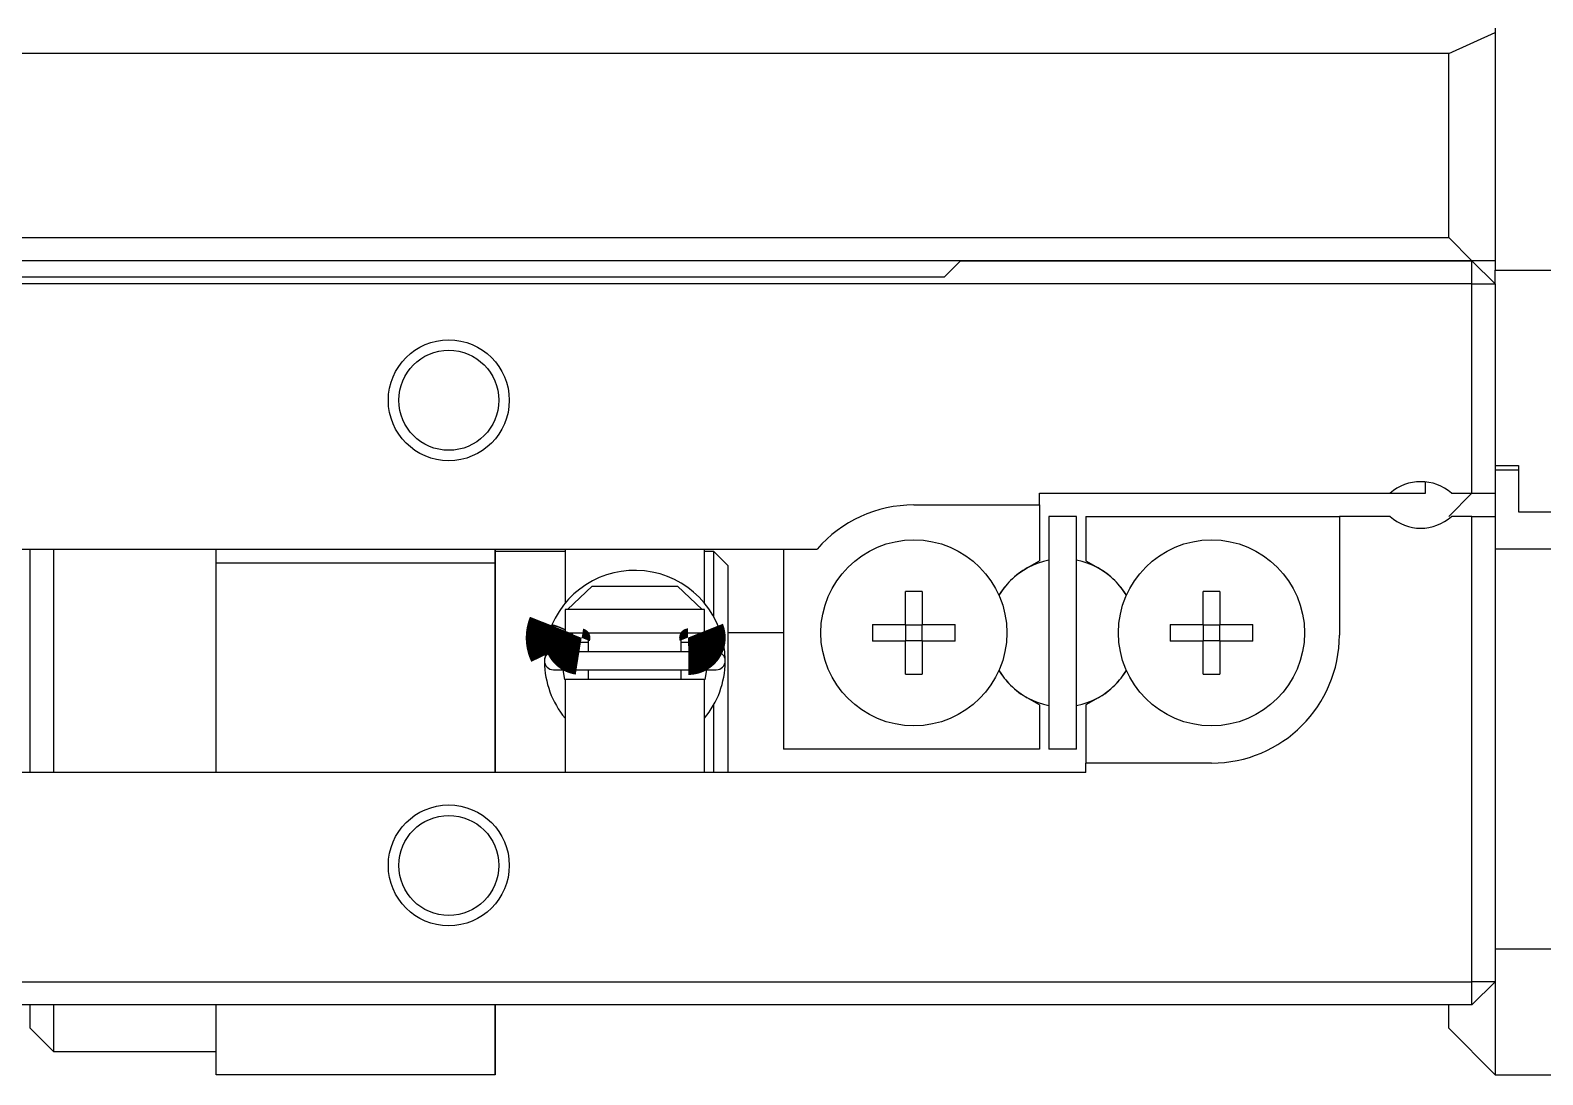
# Model space of a CAD drawing. Extents: x 90 to 322, y 48 to 325.
# Drawn here: x 134.12 to 166.64, y 222.5 to 244.95 of the extents above; entities that cross this region are included whole.
import ezdxf

# ---------------------------------------------------------------- set-up
doc = ezdxf.new("R2010")
doc.units = 0
doc.layers.get('0').update_dxf_attribs({"linetype": 'CONTINUOUS'})

msp = doc.modelspace()

# ---------------------------------------------------------------- linework, layer by layer
at = {"color": 7, "linetype": 'CONTINUOUS'}
for p, q in [((164.6167325486438, 244.4488457074291), (165.6167325486438, 244.904571707429)), ((165.6167325486438, 244.9954937074291), (165.6167325486438, 244.904571707429)), ((165.6167325486438, 244.904571707429), (165.6167325486438, 239.9954937074291)), ((164.6167325486438, 244.4488457074291), (106.6167325486438, 244.4488457074291)), ((164.6167325486438, 240.4954937074291), (164.6167325486438, 244.4488457074291)), ((106.6167325486438, 240.4954937074291), (164.6167325486438, 240.4954937074291)), ((164.6167325486438, 240.4954937074291), (165.1167325486438, 239.9954937074291)), ((154.1167325486438, 239.9954937074291), (117.1167325486438, 239.9954937074291)), ((154.1167325486438, 239.9954937074291), (153.7667325486438, 239.6454937074291)), ((165.1167325486438, 239.9954937074291), (154.1167325486438, 239.9954937074291)), ((154.1167325486438, 239.9954937074291), (165.1167325486438, 239.9954937074291)), ((165.6167325486438, 239.9954937074291), (165.1167325486438, 239.9954937074291)), ((165.6167325486438, 239.4954937074291), (165.1167325486438, 239.9954937074291)), ((165.1167325486438, 239.4954937074291), (165.1167325486438, 239.9954937074291)), ((165.6167325486438, 239.9954937074291), (165.6167325486438, 239.7954937074291)), ((165.6167325486438, 239.7954937074291), (168.1167325486438, 239.7954937074291)), ((165.6167325486438, 239.4954937074291), (165.6167325486438, 239.7954937074291)), ((165.1167325486438, 239.4954937074291), (106.1167325486438, 239.4954937074291)), ((153.7667325486438, 239.6454937074291), (117.4667325486438, 239.6454937074291)), ((165.1167325486438, 234.9954937074291), (165.1167325486438, 239.4954937074291)), ((165.1167325486438, 239.4954937074291), (165.6167325486438, 239.4954937074291)), ((165.6167325486438, 239.4954937074291), (165.6167325486438, 234.9954937074291)), ((165.6167325486438, 235.5954937074291), (166.1167325486438, 235.5954937074291)), ((166.1167325486438, 235.4954937074291), (165.6167325486438, 235.4954937074291)), ((166.1167325486438, 235.5954937074291), (166.1167325486438, 234.5954937074291)), ((164.1167325486438, 234.9954937074291), (164.1167325486438, 235.2404807074291)), ((155.8167325486438, 234.9954937074291), (163.3552945486438, 234.9954937074291)), ((155.8167325486438, 234.7454937074291), (155.8167325486438, 234.9954937074291)), ((163.3367435486438, 234.9954937074291), (164.1167325486438, 234.9954937074291)), ((163.3552945486438, 234.9954937074291), (164.1167325486438, 234.9954937074291)), ((165.1167325486438, 234.9954937074291), (164.6167325486438, 234.4954937074291)), ((164.6781705486438, 234.9954937074291), (165.1167325486438, 234.9954937074291)), ((165.1167325486438, 234.9954937074291), (165.6167325486438, 234.9954937074291)), ((165.6167325486438, 234.9954937074291), (165.6167325486438, 234.4954937074291)), ((153.1167325486438, 234.7454937074291), (155.8167325486438, 234.7454937074291)), ((155.8167325486438, 234.7454937074291), (155.8167325486438, 233.5462997074291)), ((156.0167325486438, 234.4954937074291), (156.0167325486438, 229.4954937074291)), ((156.6167325486438, 234.4954937074291), (156.0167325486438, 234.4954937074291)), ((156.6167325486438, 229.4954937074291), (156.6167325486438, 234.4954937074291)), ((156.8167325486438, 234.4954937074291), (162.2667325486438, 234.4954937074291)), ((156.8167325486438, 234.4954937074291), (156.8167325486438, 233.5462997074291)), ((162.2667325486438, 234.4954937074291), (162.2667325486438, 231.945493707429)), ((163.3552945486438, 234.4954937074291), (162.2667325486438, 234.4954937074291)), ((165.1167325486438, 234.4954937074291), (164.6781705486438, 234.4954937074291)), ((165.1167325486438, 224.4954937074291), (165.1167325486438, 234.4954937074291)), ((165.1167325486438, 234.4954937074291), (165.6167325486438, 234.4954937074291)), ((165.6167325486438, 234.4954937074291), (165.6167325486438, 224.4954937074291)), ((166.1167325486438, 234.5954937074291), (168.1167325486438, 234.5954937074291)), ((125.1917325486438, 233.7954937074291), (146.0417325486438, 233.7954937074291)), ((134.1167325486438, 228.9954937074291), (134.1167325486438, 233.7954937074291)), ((134.6167325486438, 233.7954937074291), (134.6167325486438, 228.9954937074291)), ((138.1167325486438, 233.4954937074291), (138.1167325486438, 233.7954937074291)), ((144.1167325486438, 233.7954937074291), (144.1167325486438, 233.4954937074291)), ((144.1167325486438, 233.7454937074291), (144.1167325486438, 233.7954937074291)), ((145.6167325486438, 233.7454937074291), (144.1167325486438, 233.7454937074291)), ((144.1167385486438, 228.9954937074291), (144.1167385486438, 233.7454937074291)), ((145.6167325486438, 233.7954937074291), (145.6167325486438, 232.6320607074291)), ((146.0417325486438, 233.7954937074291), (148.1917325486438, 233.7954937074291)), ((148.1917325486438, 233.7954937074291), (151.0376705486438, 233.7954937074291)), ((148.6167325486438, 232.6318807074291), (148.6167325486438, 233.7954937074291)), ((148.8167325486438, 233.7454937074291), (148.6167325486438, 233.7454937074291)), ((149.1167325486438, 233.4454937074291), (148.8167325486438, 233.7454937074291)), ((148.8167325486438, 232.3373357074291), (148.8167325486438, 233.7454937074291)), ((150.3167325486438, 233.7954937074291), (150.3167325486438, 229.4954937074291)), ((155.5566375486438, 233.3961337074291), (155.8167325486438, 233.5462997074291)), ((156.8167325486438, 233.5462997074291), (157.0768275486438, 233.3961337074291)), ((171.1167325486438, 233.7954937074291), (165.6167325486438, 233.7954937074291)), ((144.1167325486438, 233.4954937074291), (138.1167325486438, 233.4954937074291)), ((138.1167325486438, 228.9954937074291), (138.1167325486438, 233.4954937074291)), ((144.1167325486438, 233.4954937074291), (144.1167325486438, 228.9954937074291)), ((149.1167325486438, 233.4454937074291), (149.1167325486438, 231.9954937074291)), ((149.1167325486438, 233.4454937074291), (149.1167325486438, 228.9954937074291)), ((145.6710495486438, 232.4954937074291), (146.2002175486438, 232.9954937074291)), ((146.2002175486438, 232.9954937074291), (148.0332475486438, 232.9954937074291)), ((148.0332475486438, 232.9954937074291), (148.5624155486438, 232.4954937074291)), ((152.9367325486438, 232.1754937074291), (152.9367325486438, 232.8818547074291)), ((153.2967325486438, 232.8818547074291), (153.2967325486438, 232.1754937074291)), ((159.3367325486438, 232.1754937074291), (159.3367325486438, 232.8818547074291)), ((159.6967325486438, 232.8818547074291), (159.6967325486438, 232.1754937074291)), ((145.6167325486438, 232.4954937074291), (145.6167325486438, 231.9954937074291)), ((145.6710495486438, 232.4954937074291), (145.6167325486438, 232.4954937074291)), ((148.5624155486438, 232.4954937074291), (145.6710495486438, 232.4954937074291)), ((148.6167325486438, 232.4954937074291), (148.5624155486438, 232.4954937074291)), ((148.6167325486438, 231.9954937074291), (148.6167325486438, 232.4954937074291)), ((145.3075215486438, 232.1067287074291), (145.1730685486438, 231.4229007074291)), ((145.3403055486438, 232.1851807074291), (145.3312405486438, 232.1644477074291)), ((145.3314325486438, 232.1650297074291), (145.5548585486438, 232.0980577074291)), ((145.5548585486438, 232.0980577074291), (145.6167455486438, 232.0670867074291)), ((145.6167325486438, 231.9954937074291), (148.6167325486438, 231.9954937074291)), ((146.1167325486438, 231.9954937074291), (146.1167325486438, 231.5904937074291)), ((148.1167325486438, 231.5904937074291), (148.1167325486438, 231.9954937074291)), ((148.5519285486438, 231.9956527074291), (148.6604115486438, 231.5905397074291)), ((148.9042495486438, 232.1597587074291), (148.8964195486438, 232.1778127074291)), ((148.9008845486438, 232.1655687074291), (148.9003295486438, 232.1688607074291)), ((148.9264825486438, 232.1033237074291), (148.9050985486438, 232.1601977074291)), ((150.3167325486438, 231.9954937074291), (149.1167515486438, 231.9954937074291)), ((152.2303715486438, 232.1754937074291), (152.9367325486438, 232.1754937074291)), ((152.9471045486438, 232.1651217074291), (152.9367325486438, 232.1754937074291)), ((152.9471045486438, 231.8258657074291), (152.9471045486438, 232.1651217074291)), ((152.9471045486438, 232.1651217074291), (153.2863605486438, 232.1651217074291)), ((153.2863605486438, 232.1651217074291), (153.2967325486438, 232.1754937074291)), ((153.2863605486438, 232.1651217074291), (153.2863605486438, 231.8258657074291)), ((153.2967325486438, 232.1754937074291), (154.0030935486438, 232.1754937074291)), ((158.6303715486438, 232.1754937074291), (159.3367325486438, 232.1754937074291)), ((159.3471045486438, 232.1651217074291), (159.3367325486438, 232.1754937074291)), ((159.3471045486438, 231.8258657074291), (159.3471045486438, 232.1651217074291)), ((159.3471045486438, 232.1651217074291), (159.6863605486438, 232.1651217074291)), ((159.6863605486438, 232.1651217074291), (159.6967325486438, 232.1754937074291)), ((159.6863605486438, 232.1651217074291), (159.6863605486438, 231.8258657074291)), ((159.6967325486438, 232.1754937074291), (160.4030935486438, 232.1754937074291)), ((148.8667325486438, 231.5904937074291), (145.3667325486438, 231.5904937074291)), ((145.6766105486438, 231.7954937074291), (146.1167325486438, 231.7954937074291)), ((145.6767235486438, 231.7954937074291), (146.1167325486438, 231.7954937074291)), ((148.1167325486438, 231.7954937074291), (148.5548605486438, 231.7954937074291)), ((148.1167325486438, 231.7954937074291), (148.5548645486438, 231.7954937074291)), ((152.9367325486438, 231.8154937074291), (152.2303715486438, 231.8154937074291)), ((152.9471045486438, 231.8258657074291), (152.9367325486438, 231.8154937074291)), ((152.9367325486438, 231.1091327074291), (152.9367325486438, 231.8154937074291)), ((153.2863605486438, 231.8258657074291), (152.9471045486438, 231.8258657074291)), ((153.2863605486438, 231.8258657074291), (153.2967325486438, 231.8154937074291)), ((154.0030935486438, 231.8154937074291), (153.2967325486438, 231.8154937074291)), ((153.2967325486438, 231.8154937074291), (153.2967325486438, 231.1091327074291)), ((159.3367325486438, 231.8154937074291), (158.6303715486438, 231.8154937074291)), ((159.3471045486438, 231.8258657074291), (159.3367325486438, 231.8154937074291)), ((159.3367325486438, 231.1091327074291), (159.3367325486438, 231.8154937074291)), ((159.6863605486438, 231.8258657074291), (159.3471045486438, 231.8258657074291)), ((159.6863605486438, 231.8258657074291), (159.6967325486438, 231.8154937074291)), ((160.4030935486438, 231.8154937074291), (159.6967325486438, 231.8154937074291)), ((159.6967325486438, 231.8154937074291), (159.6967325486438, 231.1091327074291)), ((145.3667325486438, 231.2004937074291), (148.8667325486438, 231.2004937074291)), ((145.6133675486438, 230.9953067074291), (145.5730605486438, 231.2004637074291)), ((145.6163595486438, 230.9842787074291), (145.6133675486438, 230.9953067074291)), ((148.6167325486438, 230.9954937074291), (145.6167325486438, 230.9954937074291)), ((145.6167325486438, 230.9954937074291), (145.6167325486438, 228.9954937074291)), ((146.1167325486438, 231.2004937074291), (146.1167325486438, 230.9954937074291)), ((148.1167325486438, 230.9954937074291), (148.1167325486438, 231.2004937074291)), ((148.6167325486438, 228.9954937074291), (148.6167325486438, 230.9954937074291)), ((148.6200915486438, 230.9952397074291), (148.6167345486438, 230.9827817074291)), ((148.6600855486438, 231.2004337074291), (148.6200915486438, 230.9952397074291)), ((155.8167325486438, 230.4446877074291), (155.5566375486438, 230.5948537074291)), ((157.0768275486438, 230.5948537074291), (156.8167325486438, 230.4446877074291)), ((148.8167325486438, 228.9954937074291), (148.8167325486438, 230.4540307074291)), ((155.8167325486438, 230.4446877074291), (155.8167325486438, 229.4954937074291)), ((156.8167325486438, 230.4446877074291), (156.8167325486438, 229.1954937074291)), ((155.8167325486438, 229.4954937074291), (150.3167325486438, 229.4954937074291)), ((156.6167325486438, 229.4954937074291), (156.0167325486438, 229.4954937074291)), ((156.8167325486438, 228.9954937074291), (114.4167325486438, 228.9954937074291)), ((159.5167325486438, 229.1954937074291), (156.8167325486438, 229.1954937074291)), ((156.8167325486438, 228.9954937074291), (156.8167325486438, 229.1954937074291)), ((176.0167325486438, 225.1954937074291), (165.6167325486438, 225.1954937074291)), ((106.1167325486438, 224.4954937074291), (165.1167325486438, 224.4954937074291)), ((165.1167325486438, 223.9954937074291), (165.6167325486438, 224.4954937074291)), ((165.6167325486438, 224.4954937074291), (165.1167325486438, 224.4954937074291)), ((165.1167325486438, 223.9954937074291), (165.1167325486438, 224.4954937074291)), ((165.6167325486438, 224.4954937074291), (165.6167325486438, 222.4954937074291)), ((165.1167325486438, 223.9954937074291), (106.1167325486438, 223.9954937074291)), ((134.1167325486438, 223.4954937074291), (134.1167325486438, 223.9954937074291)), ((134.6167325486438, 223.9954937074291), (134.6167325486438, 222.9954937074291)), ((138.1167325486438, 222.4954937074291), (138.1167325486438, 223.9954937074291)), ((144.1167325486438, 223.9954937074291), (144.1167325486438, 222.4954937074291)), ((144.1167325486438, 222.4954937074291), (144.1167325486438, 223.9954937074291)), ((164.6167325486438, 223.4954937074291), (164.6167325486438, 223.9954937074291)), ((134.1167325486438, 223.4954937074291), (134.6167325486438, 222.9954937074291)), ((164.6167325486438, 223.4954937074291), (165.6167325486438, 222.4954937074291)), ((134.6167325486438, 222.9954937074291), (138.1167325486438, 222.9954937074291)), ((144.1167325486438, 222.4954937074291), (138.1167325486438, 222.4954937074291)), ((165.6167325486438, 222.4954937074291), (177.6167325486438, 222.4954937074291))]:
    msp.add_line(p, q, dxfattribs=at)
at = {"color": 7, "linetype": 'CONTINUOUS', "const_width": 1}
for points in [[(145.3266475486438, 232.1561657074291), (145.3146595486438, 232.1259857074291), (145.3035695486438, 232.0935557074291), (145.2941175486438, 232.0606217074291), (145.2863255486438, 232.0272647074291), (145.2802115486438, 231.9935677074291), (145.2757905486438, 231.959612707429), (145.2730715486438, 231.9254837074291), (145.2720635486438, 231.8912627074291), (145.2727665486438, 231.857033707429), (145.2751795486438, 231.822879707429), (145.2792965486438, 231.7888857074291), (145.2851085486438, 231.7551337074291), (145.2925995486438, 231.7217057074291), (145.3017535486438, 231.6886847074291), (145.3125475486438, 231.6561497074291), (145.3249565486438, 231.6241827074291), (145.3389495486438, 231.5928597074291), (145.3409595486438, 231.5886827074291)], [(145.9257125486438, 231.5906567074291), (145.9111575486438, 231.5929937074291), (145.8964675486438, 231.5960827074291), (145.8819475486438, 231.5998787074291), (145.8676285486438, 231.6043737074291), (145.8535475486438, 231.6095587074291), (145.8397355486438, 231.6154207074291), (145.8262255486438, 231.621947707429), (145.8130515486438, 231.629125707429), (145.8002435486438, 231.6369387074291), (145.7878335486438, 231.645369707429), (145.7758515486438, 231.654398707429), (145.7643275486438, 231.6640077074291), (145.7532905486439, 231.6741737074291), (145.7427675486438, 231.6848747074291), (145.7327865486438, 231.6960857074291), (145.7233745486438, 231.7077817074291), (145.7145545486438, 231.7199337074291), (145.7063505486438, 231.7325157074291), (145.6987855486438, 231.7454957074291), (145.6918805486438, 231.7588427074291), (145.6856545486438, 231.7725257074291), (145.6801255486438, 231.7865097074291), (145.6753095486438, 231.800760707429), (145.6712215486438, 231.8152417074291), (145.6678745486438, 231.8299177074291), (145.6652765486438, 231.8447487074291), (145.6634385486438, 231.8596977074291), (145.6623655486438, 231.874725707429), (145.6620605486438, 231.8897927074291), (145.6625275486438, 231.904858707429), (145.6637635486439, 231.9198837074291), (145.6657675486438, 231.9348287074291), (145.6685325486438, 231.9496537074291), (145.6720525486438, 231.9643187074291), (145.6763165486438, 231.9787857074291), (145.6813115486438, 231.9930167074291), (145.6855895486438, 232.0036497074291)], [(148.5464785486438, 232.0069267074291), (148.5522475486438, 231.9923787074291), (148.5570655486438, 231.9781167074291), (148.5611535486438, 231.9636227074291), (148.5644985486438, 231.9489357074291), (148.5670925486438, 231.9340927074291), (148.5689255486438, 231.9191337074291), (148.5699925486438, 231.9040967074291), (148.5702895486438, 231.8890217074291), (148.5698165486438, 231.8739477074291), (148.5685735486438, 231.8589167074291), (148.5665645486438, 231.8439667074291), (148.5637955486438, 231.8291387074291), (148.5602735486438, 231.8144707074291), (148.5560095486438, 231.800000707429), (148.5510165486438, 231.7857667074291), (148.5453075486438, 231.7718057074291), (148.5388985486438, 231.7581537074291), (148.5318095486438, 231.7448437074291), (148.5240595486438, 231.7319107074291), (148.5156705486438, 231.7193867074291), (148.5066645486438, 231.7073007074291), (148.4970675486438, 231.6956827074291), (148.4869045486438, 231.6845617074291), (148.4762025486438, 231.673960707429), (148.4649895486438, 231.6639077074291), (148.4532955486438, 231.654423707429), (148.4411495486438, 231.6455297074291), (148.4285825486438, 231.6372477074291), (148.4156255486438, 231.6295947074291), (148.4023125486438, 231.6225867074291), (148.3886745486438, 231.6162407074291), (148.3747445486438, 231.6105687074291), (148.3605585486438, 231.6055837074291), (148.3461485486438, 231.6012957074291), (148.3315495486438, 231.5977137074291), (148.3167965486438, 231.5948447074291), (148.3019235486438, 231.5926957074291), (148.2869665486438, 231.5912707074291), (148.2719605486438, 231.5905707074291), (148.2651965486438, 231.5904937074291)]]:
    msp.add_lwpolyline(points, dxfattribs=at)
at = {"color": 7, "linetype": 'CONTINUOUS'}
for points in [[(153.297, 232.882, 0), (153.294, 232.882, 0), (153.291, 232.882, 0), (153.288, 232.882, 0), (153.285, 232.882, 0), (153.283, 232.882, 0), (153.28, 232.882, 0), (153.277, 232.882, 0), (153.274, 232.882, 0), (153.271, 232.882, 0), (153.269, 232.883, 0), (153.266, 232.883, 0), (153.263, 232.883, 0), (153.26, 232.883, 0), (153.257, 232.883, 0), (153.255, 232.883, 0), (153.252, 232.883, 0), (153.249, 232.883, 0), (153.246, 232.883, 0), (153.243, 232.883, 0), (153.241, 232.883, 0), (153.238, 232.883, 0), (153.235, 232.883, 0), (153.232, 232.883, 0), (153.229, 232.883, 0), (153.226, 232.883, 0), (153.224, 232.883, 0), (153.221, 232.883, 0), (153.218, 232.883, 0), (153.215, 232.883, 0), (153.212, 232.883, 0), (153.21, 232.884, 0), (153.207, 232.884, 0), (153.204, 232.884, 0), (153.201, 232.884, 0), (153.198, 232.884, 0), (153.196, 232.884, 0), (153.193, 232.884, 0), (153.19, 232.884, 0), (153.187, 232.884, 0), (153.184, 232.884, 0), (153.181, 232.884, 0), (153.179, 232.884, 0), (153.176, 232.884, 0), (153.173, 232.884, 0), (153.17, 232.884, 0), (153.167, 232.884, 0), (153.165, 232.884, 0), (153.162, 232.884, 0), (153.159, 232.884, 0), (153.156, 232.884, 0), (153.153, 232.884, 0), (153.151, 232.884, 0), (153.148, 232.884, 0), (153.145, 232.884, 0), (153.142, 232.884, 0), (153.139, 232.884, 0), (153.136, 232.884, 0), (153.134, 232.884, 0), (153.131, 232.884, 0), (153.128, 232.884, 0), (153.125, 232.884, 0), (153.122, 232.884, 0), (153.12, 232.884, 0), (153.117, 232.884, 0), (153.114, 232.884, 0), (153.111, 232.884, 0), (153.108, 232.884, 0), (153.105, 232.884, 0), (153.103, 232.884, 0), (153.1, 232.884, 0), (153.097, 232.884, 0), (153.094, 232.884, 0), (153.091, 232.884, 0), (153.089, 232.884, 0), (153.086, 232.884, 0), (153.083, 232.884, 0), (153.08, 232.884, 0), (153.077, 232.884, 0), (153.075, 232.884, 0), (153.072, 232.884, 0), (153.069, 232.884, 0), (153.066, 232.884, 0), (153.063, 232.884, 0), (153.06, 232.884, 0), (153.058, 232.884, 0), (153.055, 232.884, 0), (153.052, 232.884, 0), (153.049, 232.884, 0), (153.046, 232.884, 0), (153.044, 232.884, 0), (153.041, 232.884, 0), (153.038, 232.884, 0), (153.035, 232.884, 0), (153.032, 232.884, 0), (153.03, 232.884, 0), (153.027, 232.884, 0), (153.024, 232.884, 0), (153.021, 232.883, 0), (153.018, 232.883, 0), (153.015, 232.883, 0), (153.013, 232.883, 0), (153.01, 232.883, 0), (153.007, 232.883, 0), (153.004, 232.883, 0), (153.001, 232.883, 0), (152.999, 232.883, 0), (152.996, 232.883, 0), (152.993, 232.883, 0), (152.99, 232.883, 0), (152.987, 232.883, 0), (152.985, 232.883, 0), (152.982, 232.883, 0), (152.979, 232.883, 0), (152.976, 232.883, 0), (152.973, 232.883, 0), (152.97, 232.883, 0), (152.968, 232.883, 0), (152.965, 232.883, 0), (152.962, 232.882, 0), (152.959, 232.882, 0), (152.956, 232.882, 0), (152.954, 232.882, 0), (152.951, 232.882, 0), (152.948, 232.882, 0), (152.945, 232.882, 0), (152.942, 232.882, 0), (152.94, 232.882, 0), (152.937, 232.882, 0)], [(159.697, 232.882, 0), (159.694, 232.882, 0), (159.691, 232.882, 0), (159.688, 232.882, 0), (159.685, 232.882, 0), (159.683, 232.882, 0), (159.68, 232.882, 0), (159.677, 232.882, 0), (159.674, 232.882, 0), (159.671, 232.882, 0), (159.669, 232.883, 0), (159.666, 232.883, 0), (159.663, 232.883, 0), (159.66, 232.883, 0), (159.657, 232.883, 0), (159.655, 232.883, 0), (159.652, 232.883, 0), (159.649, 232.883, 0), (159.646, 232.883, 0), (159.643, 232.883, 0), (159.641, 232.883, 0), (159.638, 232.883, 0), (159.635, 232.883, 0), (159.632, 232.883, 0), (159.629, 232.883, 0), (159.626, 232.883, 0), (159.624, 232.883, 0), (159.621, 232.883, 0), (159.618, 232.883, 0), (159.615, 232.883, 0), (159.612, 232.883, 0), (159.61, 232.884, 0), (159.607, 232.884, 0), (159.604, 232.884, 0), (159.601, 232.884, 0), (159.598, 232.884, 0), (159.596, 232.884, 0), (159.593, 232.884, 0), (159.59, 232.884, 0), (159.587, 232.884, 0), (159.584, 232.884, 0), (159.581, 232.884, 0), (159.579, 232.884, 0), (159.576, 232.884, 0), (159.573, 232.884, 0), (159.57, 232.884, 0), (159.567, 232.884, 0), (159.565, 232.884, 0), (159.562, 232.884, 0), (159.559, 232.884, 0), (159.556, 232.884, 0), (159.553, 232.884, 0), (159.551, 232.884, 0), (159.548, 232.884, 0), (159.545, 232.884, 0), (159.542, 232.884, 0), (159.539, 232.884, 0), (159.536, 232.884, 0), (159.534, 232.884, 0), (159.531, 232.884, 0), (159.528, 232.884, 0), (159.525, 232.884, 0), (159.522, 232.884, 0), (159.52, 232.884, 0), (159.517, 232.884, 0), (159.514, 232.884, 0), (159.511, 232.884, 0), (159.508, 232.884, 0), (159.505, 232.884, 0), (159.503, 232.884, 0), (159.5, 232.884, 0), (159.497, 232.884, 0), (159.494, 232.884, 0), (159.491, 232.884, 0), (159.489, 232.884, 0), (159.486, 232.884, 0), (159.483, 232.884, 0), (159.48, 232.884, 0), (159.477, 232.884, 0), (159.475, 232.884, 0), (159.472, 232.884, 0), (159.469, 232.884, 0), (159.466, 232.884, 0), (159.463, 232.884, 0), (159.46, 232.884, 0), (159.458, 232.884, 0), (159.455, 232.884, 0), (159.452, 232.884, 0), (159.449, 232.884, 0), (159.446, 232.884, 0), (159.444, 232.884, 0), (159.441, 232.884, 0), (159.438, 232.884, 0), (159.435, 232.884, 0), (159.432, 232.884, 0), (159.43, 232.884, 0), (159.427, 232.884, 0), (159.424, 232.884, 0), (159.421, 232.883, 0), (159.418, 232.883, 0), (159.415, 232.883, 0), (159.413, 232.883, 0), (159.41, 232.883, 0), (159.407, 232.883, 0), (159.404, 232.883, 0), (159.401, 232.883, 0), (159.399, 232.883, 0), (159.396, 232.883, 0), (159.393, 232.883, 0), (159.39, 232.883, 0), (159.387, 232.883, 0), (159.385, 232.883, 0), (159.382, 232.883, 0), (159.379, 232.883, 0), (159.376, 232.883, 0), (159.373, 232.883, 0), (159.37, 232.883, 0), (159.368, 232.883, 0), (159.365, 232.883, 0), (159.362, 232.882, 0), (159.359, 232.882, 0), (159.356, 232.882, 0), (159.354, 232.882, 0), (159.351, 232.882, 0), (159.348, 232.882, 0), (159.345, 232.882, 0), (159.342, 232.882, 0), (159.34, 232.882, 0), (159.337, 232.882, 0)], [(145.332, 232.159, 0), (145.332, 232.159, 0), (145.332, 232.159, 0), (145.332, 232.159, 0), (145.332, 232.159, 0), (145.332, 232.159, 0), (145.332, 232.159, 0), (145.332, 232.159, 0), (145.332, 232.159, 0), (145.332, 232.159, 0), (145.332, 232.159, 0), (145.332, 232.159, 0), (145.332, 232.159, 0), (145.331, 232.159, 0), (145.331, 232.159, 0), (145.331, 232.159, 0), (145.331, 232.159, 0), (145.331, 232.159, 0), (145.331, 232.159, 0), (145.331, 232.159, 0), (145.331, 232.159, 0), (145.331, 232.159, 0), (145.331, 232.159, 0), (145.331, 232.159, 0), (145.331, 232.159, 0), (145.331, 232.159, 0), (145.331, 232.159, 0), (145.331, 232.159, 0), (145.331, 232.159, 0), (145.331, 232.159, 0), (145.33, 232.159, 0), (145.33, 232.159, 0), (145.33, 232.159, 0), (145.33, 232.159, 0), (145.33, 232.159, 0), (145.33, 232.159, 0), (145.33, 232.159, 0), (145.33, 232.159, 0), (145.33, 232.159, 0), (145.33, 232.159, 0), (145.33, 232.159, 0), (145.33, 232.159, 0), (145.33, 232.159, 0), (145.33, 232.159, 0), (145.33, 232.159, 0), (145.33, 232.159, 0), (145.33, 232.159, 0), (145.33, 232.159, 0), (145.33, 232.159, 0), (145.33, 232.159, 0), (145.329, 232.159, 0), (145.329, 232.159, 0), (145.329, 232.159, 0), (145.329, 232.159, 0), (145.329, 232.159, 0), (145.329, 232.159, 0), (145.329, 232.159, 0), (145.329, 232.159, 0), (145.329, 232.159, 0), (145.329, 232.158, 0), (145.329, 232.158, 0), (145.329, 232.158, 0), (145.329, 232.158, 0), (145.329, 232.158, 0), (145.329, 232.158, 0), (145.329, 232.158, 0), (145.329, 232.158, 0), (145.329, 232.158, 0), (145.329, 232.158, 0), (145.329, 232.158, 0), (145.329, 232.158, 0), (145.329, 232.158, 0), (145.329, 232.158, 0), (145.329, 232.158, 0), (145.328, 232.158, 0), (145.328, 232.158, 0), (145.328, 232.158, 0), (145.328, 232.158, 0), (145.328, 232.158, 0), (145.328, 232.158, 0), (145.328, 232.158, 0), (145.328, 232.158, 0), (145.328, 232.158, 0), (145.328, 232.158, 0), (145.328, 232.158, 0), (145.328, 232.158, 0), (145.328, 232.158, 0), (145.328, 232.158, 0), (145.328, 232.158, 0), (145.328, 232.158, 0), (145.328, 232.158, 0), (145.328, 232.158, 0), (145.328, 232.158, 0), (145.328, 232.158, 0), (145.328, 232.158, 0), (145.328, 232.158, 0), (145.328, 232.158, 0), (145.328, 232.158, 0), (145.328, 232.158, 0), (145.328, 232.158, 0), (145.328, 232.157, 0), (145.328, 232.157, 0), (145.328, 232.157, 0), (145.328, 232.157, 0), (145.327, 232.157, 0), (145.327, 232.157, 0), (145.327, 232.157, 0), (145.327, 232.157, 0), (145.327, 232.157, 0), (145.327, 232.157, 0), (145.327, 232.157, 0), (145.327, 232.157, 0), (145.327, 232.157, 0), (145.327, 232.157, 0), (145.327, 232.157, 0), (145.327, 232.157, 0), (145.327, 232.157, 0), (145.327, 232.157, 0), (145.327, 232.157, 0), (145.327, 232.157, 0), (145.327, 232.157, 0), (145.327, 232.157, 0), (145.327, 232.157, 0), (145.327, 232.157, 0), (145.327, 232.157, 0), (145.327, 232.157, 0), (145.327, 232.157, 0), (145.327, 232.157, 0), (145.327, 232.157, 0)], [(145.327, 232.157, 0), (145.327, 232.157, 0), (145.327, 232.157, 0), (145.327, 232.157, 0), (145.327, 232.157, 0), (145.327, 232.157, 0), (145.327, 232.157, 0), (145.327, 232.157, 0), (145.327, 232.157, 0), (145.327, 232.157, 0), (145.327, 232.157, 0), (145.327, 232.157, 0), (145.327, 232.157, 0), (145.327, 232.157, 0), (145.327, 232.157, 0), (145.327, 232.157, 0), (145.327, 232.157, 0), (145.327, 232.157, 0), (145.327, 232.157, 0), (145.327, 232.157, 0), (145.327, 232.157, 0), (145.327, 232.157, 0), (145.327, 232.157, 0), (145.327, 232.157, 0), (145.327, 232.157, 0), (145.327, 232.157, 0), (145.327, 232.157, 0), (145.327, 232.157, 0), (145.327, 232.157, 0), (145.327, 232.157, 0), (145.327, 232.157, 0), (145.327, 232.157, 0), (145.327, 232.157, 0), (145.327, 232.157, 0), (145.327, 232.157, 0), (145.327, 232.157, 0), (145.327, 232.157, 0), (145.327, 232.157, 0), (145.327, 232.157, 0), (145.327, 232.157, 0), (145.327, 232.157, 0), (145.327, 232.157, 0), (145.327, 232.157, 0), (145.327, 232.157, 0), (145.327, 232.157, 0), (145.327, 232.157, 0), (145.327, 232.156, 0), (145.327, 232.156, 0), (145.327, 232.156, 0), (145.327, 232.156, 0), (145.327, 232.156, 0), (145.327, 232.156, 0), (145.327, 232.156, 0), (145.327, 232.156, 0), (145.327, 232.156, 0), (145.327, 232.156, 0), (145.327, 232.156, 0), (145.327, 232.156, 0), (145.327, 232.156, 0), (145.327, 232.156, 0), (145.327, 232.156, 0), (145.327, 232.156, 0), (145.327, 232.156, 0), (145.327, 232.156, 0), (145.327, 232.156, 0), (145.327, 232.156, 0), (145.327, 232.156, 0), (145.327, 232.156, 0), (145.327, 232.156, 0), (145.327, 232.156, 0), (145.327, 232.156, 0), (145.327, 232.156, 0), (145.327, 232.156, 0), (145.327, 232.156, 0), (145.327, 232.156, 0), (145.327, 232.156, 0), (145.327, 232.156, 0), (145.327, 232.156, 0), (145.327, 232.156, 0), (145.327, 232.156, 0), (145.327, 232.156, 0), (145.327, 232.156, 0), (145.327, 232.156, 0), (145.327, 232.156, 0), (145.327, 232.156, 0), (145.327, 232.156, 0), (145.327, 232.156, 0), (145.327, 232.156, 0), (145.327, 232.156, 0), (145.327, 232.156, 0), (145.327, 232.156, 0), (145.327, 232.156, 0), (145.327, 232.156, 0), (145.327, 232.156, 0), (145.327, 232.156, 0), (145.327, 232.156, 0), (145.327, 232.156, 0), (145.327, 232.156, 0), (145.327, 232.156, 0), (145.327, 232.156, 0), (145.327, 232.156, 0), (145.327, 232.156, 0), (145.327, 232.156, 0), (145.327, 232.156, 0), (145.327, 232.156, 0), (145.327, 232.156, 0), (145.327, 232.156, 0), (145.327, 232.156, 0), (145.327, 232.156, 0), (145.327, 232.156, 0), (145.327, 232.156, 0), (145.327, 232.156, 0), (145.327, 232.156, 0), (145.327, 232.156, 0), (145.327, 232.156, 0), (145.327, 232.156, 0), (145.327, 232.156, 0), (145.327, 232.156, 0), (145.327, 232.156, 0), (145.327, 232.156, 0), (145.327, 232.156, 0), (145.327, 232.156, 0), (145.327, 232.156, 0), (145.327, 232.156, 0), (145.327, 232.156, 0), (145.327, 232.156, 0), (145.327, 232.156, 0), (145.327, 232.156, 0), (145.327, 232.156, 0)], [(145.551, 232.089, 0), (145.549, 232.09, 0), (145.547, 232.091, 0), (145.544, 232.092, 0), (145.542, 232.093, 0), (145.54, 232.094, 0), (145.538, 232.095, 0), (145.536, 232.096, 0), (145.534, 232.097, 0), (145.531, 232.098, 0), (145.529, 232.099, 0), (145.527, 232.1, 0), (145.525, 232.101, 0), (145.523, 232.101, 0), (145.52, 232.102, 0), (145.518, 232.103, 0), (145.516, 232.104, 0), (145.514, 232.105, 0), (145.512, 232.106, 0), (145.51, 232.107, 0), (145.507, 232.108, 0), (145.505, 232.109, 0), (145.503, 232.11, 0), (145.501, 232.111, 0), (145.499, 232.112, 0), (145.496, 232.113, 0), (145.494, 232.113, 0), (145.492, 232.114, 0), (145.49, 232.115, 0), (145.488, 232.116, 0), (145.485, 232.117, 0), (145.483, 232.118, 0), (145.481, 232.119, 0), (145.479, 232.12, 0), (145.477, 232.12, 0), (145.475, 232.121, 0), (145.472, 232.122, 0), (145.47, 232.123, 0), (145.468, 232.124, 0), (145.466, 232.125, 0), (145.464, 232.125, 0), (145.462, 232.126, 0), (145.459, 232.127, 0), (145.457, 232.128, 0), (145.455, 232.128, 0), (145.453, 232.129, 0), (145.451, 232.13, 0), (145.449, 232.131, 0), (145.447, 232.132, 0), (145.445, 232.132, 0), (145.443, 232.133, 0), (145.441, 232.134, 0), (145.439, 232.134, 0), (145.437, 232.135, 0), (145.435, 232.136, 0), (145.433, 232.137, 0), (145.431, 232.137, 0), (145.429, 232.138, 0), (145.427, 232.139, 0), (145.425, 232.139, 0), (145.423, 232.14, 0), (145.421, 232.141, 0), (145.419, 232.141, 0), (145.417, 232.142, 0), (145.415, 232.142, 0), (145.413, 232.143, 0), (145.411, 232.144, 0), (145.409, 232.144, 0), (145.408, 232.145, 0), (145.406, 232.145, 0), (145.404, 232.146, 0), (145.402, 232.146, 0), (145.4, 232.147, 0), (145.399, 232.148, 0), (145.397, 232.148, 0), (145.395, 232.149, 0), (145.393, 232.149, 0), (145.392, 232.15, 0), (145.39, 232.15, 0), (145.388, 232.15, 0), (145.387, 232.151, 0), (145.385, 232.151, 0), (145.383, 232.152, 0), (145.382, 232.152, 0), (145.38, 232.153, 0), (145.379, 232.153, 0), (145.377, 232.153, 0), (145.376, 232.154, 0), (145.374, 232.154, 0), (145.373, 232.155, 0), (145.371, 232.155, 0), (145.37, 232.155, 0), (145.368, 232.156, 0), (145.367, 232.156, 0), (145.365, 232.156, 0), (145.364, 232.156, 0), (145.363, 232.157, 0), (145.361, 232.157, 0), (145.36, 232.157, 0), (145.359, 232.158, 0), (145.358, 232.158, 0), (145.356, 232.158, 0), (145.355, 232.158, 0), (145.354, 232.158, 0), (145.353, 232.159, 0), (145.352, 232.159, 0), (145.351, 232.159, 0), (145.35, 232.159, 0), (145.348, 232.159, 0), (145.347, 232.159, 0), (145.346, 232.159, 0), (145.345, 232.16, 0), (145.344, 232.16, 0), (145.343, 232.16, 0), (145.343, 232.16, 0), (145.342, 232.16, 0), (145.341, 232.16, 0), (145.34, 232.16, 0), (145.339, 232.16, 0), (145.338, 232.16, 0), (145.338, 232.16, 0), (145.337, 232.16, 0), (145.336, 232.16, 0), (145.335, 232.16, 0), (145.335, 232.16, 0), (145.334, 232.16, 0), (145.333, 232.16, 0), (145.333, 232.16, 0), (145.332, 232.159, 0)], [(145.617, 232.056, 0), (145.616, 232.057, 0), (145.616, 232.057, 0), (145.615, 232.057, 0), (145.615, 232.057, 0), (145.614, 232.058, 0), (145.614, 232.058, 0), (145.614, 232.058, 0), (145.613, 232.058, 0), (145.613, 232.059, 0), (145.612, 232.059, 0), (145.612, 232.059, 0), (145.611, 232.059, 0), (145.611, 232.06, 0), (145.61, 232.06, 0), (145.61, 232.06, 0), (145.609, 232.06, 0), (145.609, 232.061, 0), (145.608, 232.061, 0), (145.608, 232.061, 0), (145.607, 232.061, 0), (145.607, 232.062, 0), (145.606, 232.062, 0), (145.606, 232.062, 0), (145.605, 232.062, 0), (145.605, 232.063, 0), (145.605, 232.063, 0), (145.604, 232.063, 0), (145.604, 232.063, 0), (145.603, 232.064, 0), (145.603, 232.064, 0), (145.602, 232.064, 0), (145.602, 232.064, 0), (145.601, 232.065, 0), (145.601, 232.065, 0), (145.6, 232.065, 0), (145.6, 232.065, 0), (145.599, 232.066, 0), (145.599, 232.066, 0), (145.598, 232.066, 0), (145.598, 232.066, 0), (145.597, 232.067, 0), (145.597, 232.067, 0), (145.596, 232.067, 0), (145.596, 232.067, 0), (145.595, 232.068, 0), (145.595, 232.068, 0), (145.594, 232.068, 0), (145.594, 232.068, 0), (145.593, 232.069, 0), (145.593, 232.069, 0), (145.592, 232.069, 0), (145.592, 232.07, 0), (145.591, 232.07, 0), (145.591, 232.07, 0), (145.59, 232.07, 0), (145.59, 232.071, 0), (145.589, 232.071, 0), (145.589, 232.071, 0), (145.588, 232.071, 0), (145.588, 232.072, 0), (145.587, 232.072, 0), (145.586, 232.072, 0), (145.586, 232.072, 0), (145.585, 232.073, 0), (145.585, 232.073, 0), (145.584, 232.073, 0), (145.584, 232.073, 0), (145.583, 232.074, 0), (145.583, 232.074, 0), (145.582, 232.074, 0), (145.582, 232.074, 0), (145.581, 232.075, 0), (145.581, 232.075, 0), (145.58, 232.075, 0), (145.58, 232.075, 0), (145.579, 232.076, 0), (145.579, 232.076, 0), (145.578, 232.076, 0), (145.578, 232.076, 0), (145.577, 232.077, 0), (145.577, 232.077, 0), (145.576, 232.077, 0), (145.575, 232.077, 0), (145.575, 232.078, 0), (145.574, 232.078, 0), (145.574, 232.078, 0), (145.573, 232.078, 0), (145.573, 232.079, 0), (145.572, 232.079, 0), (145.572, 232.079, 0), (145.571, 232.08, 0), (145.571, 232.08, 0), (145.57, 232.08, 0), (145.57, 232.08, 0), (145.569, 232.081, 0), (145.568, 232.081, 0), (145.568, 232.081, 0), (145.567, 232.081, 0), (145.567, 232.082, 0), (145.566, 232.082, 0), (145.566, 232.082, 0), (145.565, 232.082, 0), (145.565, 232.083, 0), (145.564, 232.083, 0), (145.564, 232.083, 0), (145.563, 232.083, 0), (145.562, 232.084, 0), (145.562, 232.084, 0), (145.561, 232.084, 0), (145.561, 232.084, 0), (145.56, 232.085, 0), (145.56, 232.085, 0), (145.559, 232.085, 0), (145.559, 232.085, 0), (145.558, 232.086, 0), (145.558, 232.086, 0), (145.557, 232.086, 0), (145.556, 232.086, 0), (145.556, 232.087, 0), (145.555, 232.087, 0), (145.555, 232.087, 0), (145.554, 232.087, 0), (145.554, 232.088, 0), (145.553, 232.088, 0), (145.552, 232.088, 0), (145.552, 232.089, 0), (145.551, 232.089, 0), (145.551, 232.089, 0)], [(152.23, 232.175, 0), (152.23, 232.173, 0), (152.23, 232.17, 0), (152.23, 232.167, 0), (152.23, 232.164, 0), (152.23, 232.161, 0), (152.23, 232.159, 0), (152.23, 232.156, 0), (152.23, 232.153, 0), (152.23, 232.15, 0), (152.23, 232.147, 0), (152.23, 232.145, 0), (152.23, 232.142, 0), (152.23, 232.139, 0), (152.229, 232.136, 0), (152.229, 232.133, 0), (152.229, 232.131, 0), (152.229, 232.128, 0), (152.229, 232.125, 0), (152.229, 232.122, 0), (152.229, 232.119, 0), (152.229, 232.116, 0), (152.229, 232.114, 0), (152.229, 232.111, 0), (152.229, 232.108, 0), (152.229, 232.105, 0), (152.229, 232.102, 0), (152.229, 232.1, 0), (152.229, 232.097, 0), (152.229, 232.094, 0), (152.229, 232.091, 0), (152.229, 232.088, 0), (152.229, 232.086, 0), (152.229, 232.083, 0), (152.229, 232.08, 0), (152.229, 232.077, 0), (152.229, 232.074, 0), (152.229, 232.071, 0), (152.228, 232.069, 0), (152.228, 232.066, 0), (152.228, 232.063, 0), (152.228, 232.06, 0), (152.228, 232.057, 0), (152.228, 232.055, 0), (152.228, 232.052, 0), (152.228, 232.049, 0), (152.228, 232.046, 0), (152.228, 232.043, 0), (152.228, 232.041, 0), (152.228, 232.038, 0), (152.228, 232.035, 0), (152.228, 232.032, 0), (152.228, 232.029, 0), (152.228, 232.026, 0), (152.228, 232.024, 0), (152.228, 232.021, 0), (152.228, 232.018, 0), (152.228, 232.015, 0), (152.228, 232.012, 0), (152.228, 232.01, 0), (152.228, 232.007, 0), (152.228, 232.004, 0), (152.228, 232.001, 0), (152.228, 231.998, 0), (152.228, 231.995, 0), (152.228, 231.993, 0), (152.228, 231.99, 0), (152.228, 231.987, 0), (152.228, 231.984, 0), (152.228, 231.981, 0), (152.228, 231.979, 0), (152.228, 231.976, 0), (152.228, 231.973, 0), (152.228, 231.97, 0), (152.228, 231.967, 0), (152.228, 231.965, 0), (152.228, 231.962, 0), (152.228, 231.959, 0), (152.228, 231.956, 0), (152.228, 231.953, 0), (152.228, 231.95, 0), (152.228, 231.948, 0), (152.228, 231.945, 0), (152.228, 231.942, 0), (152.228, 231.939, 0), (152.228, 231.936, 0), (152.228, 231.934, 0), (152.228, 231.931, 0), (152.228, 231.928, 0), (152.228, 231.925, 0), (152.228, 231.922, 0), (152.229, 231.92, 0), (152.229, 231.917, 0), (152.229, 231.914, 0), (152.229, 231.911, 0), (152.229, 231.908, 0), (152.229, 231.905, 0), (152.229, 231.903, 0), (152.229, 231.9, 0), (152.229, 231.897, 0), (152.229, 231.894, 0), (152.229, 231.891, 0), (152.229, 231.889, 0), (152.229, 231.886, 0), (152.229, 231.883, 0), (152.229, 231.88, 0), (152.229, 231.877, 0), (152.229, 231.875, 0), (152.229, 231.872, 0), (152.229, 231.869, 0), (152.229, 231.866, 0), (152.229, 231.863, 0), (152.229, 231.86, 0), (152.229, 231.858, 0), (152.229, 231.855, 0), (152.23, 231.852, 0), (152.23, 231.849, 0), (152.23, 231.846, 0), (152.23, 231.844, 0), (152.23, 231.841, 0), (152.23, 231.838, 0), (152.23, 231.835, 0), (152.23, 231.832, 0), (152.23, 231.83, 0), (152.23, 231.827, 0), (152.23, 231.824, 0), (152.23, 231.821, 0), (152.23, 231.818, 0), (152.23, 231.815, 0)], [(154.003, 231.815, 0), (154.003, 231.818, 0), (154.003, 231.821, 0), (154.003, 231.824, 0), (154.003, 231.827, 0), (154.003, 231.83, 0), (154.003, 231.832, 0), (154.004, 231.835, 0), (154.004, 231.838, 0), (154.004, 231.841, 0), (154.004, 231.844, 0), (154.004, 231.846, 0), (154.004, 231.849, 0), (154.004, 231.852, 0), (154.004, 231.855, 0), (154.004, 231.858, 0), (154.004, 231.86, 0), (154.004, 231.863, 0), (154.004, 231.866, 0), (154.004, 231.869, 0), (154.004, 231.872, 0), (154.004, 231.875, 0), (154.004, 231.877, 0), (154.004, 231.88, 0), (154.004, 231.883, 0), (154.005, 231.886, 0), (154.005, 231.889, 0), (154.005, 231.891, 0), (154.005, 231.894, 0), (154.005, 231.897, 0), (154.005, 231.9, 0), (154.005, 231.903, 0), (154.005, 231.905, 0), (154.005, 231.908, 0), (154.005, 231.911, 0), (154.005, 231.914, 0), (154.005, 231.917, 0), (154.005, 231.92, 0), (154.005, 231.922, 0), (154.005, 231.925, 0), (154.005, 231.928, 0), (154.005, 231.931, 0), (154.005, 231.934, 0), (154.005, 231.936, 0), (154.005, 231.939, 0), (154.005, 231.942, 0), (154.005, 231.945, 0), (154.005, 231.948, 0), (154.005, 231.95, 0), (154.005, 231.953, 0), (154.005, 231.956, 0), (154.005, 231.959, 0), (154.005, 231.962, 0), (154.005, 231.965, 0), (154.005, 231.967, 0), (154.005, 231.97, 0), (154.005, 231.973, 0), (154.005, 231.976, 0), (154.005, 231.979, 0), (154.005, 231.981, 0), (154.005, 231.984, 0), (154.005, 231.987, 0), (154.005, 231.99, 0), (154.005, 231.993, 0), (154.005, 231.995, 0), (154.005, 231.998, 0), (154.005, 232.001, 0), (154.005, 232.004, 0), (154.005, 232.007, 0), (154.005, 232.01, 0), (154.005, 232.012, 0), (154.005, 232.015, 0), (154.005, 232.018, 0), (154.005, 232.021, 0), (154.005, 232.024, 0), (154.005, 232.026, 0), (154.005, 232.029, 0), (154.005, 232.032, 0), (154.005, 232.035, 0), (154.005, 232.038, 0), (154.005, 232.041, 0), (154.005, 232.043, 0), (154.005, 232.046, 0), (154.005, 232.049, 0), (154.005, 232.052, 0), (154.005, 232.055, 0), (154.005, 232.057, 0), (154.005, 232.06, 0), (154.005, 232.063, 0), (154.005, 232.066, 0), (154.005, 232.069, 0), (154.005, 232.071, 0), (154.005, 232.074, 0), (154.005, 232.077, 0), (154.005, 232.08, 0), (154.005, 232.083, 0), (154.005, 232.086, 0), (154.005, 232.088, 0), (154.005, 232.091, 0), (154.005, 232.094, 0), (154.005, 232.097, 0), (154.005, 232.1, 0), (154.005, 232.102, 0), (154.005, 232.105, 0), (154.004, 232.108, 0), (154.004, 232.111, 0), (154.004, 232.114, 0), (154.004, 232.116, 0), (154.004, 232.119, 0), (154.004, 232.122, 0), (154.004, 232.125, 0), (154.004, 232.128, 0), (154.004, 232.131, 0), (154.004, 232.133, 0), (154.004, 232.136, 0), (154.004, 232.139, 0), (154.004, 232.142, 0), (154.004, 232.145, 0), (154.004, 232.147, 0), (154.004, 232.15, 0), (154.004, 232.153, 0), (154.004, 232.156, 0), (154.003, 232.159, 0), (154.003, 232.161, 0), (154.003, 232.164, 0), (154.003, 232.167, 0), (154.003, 232.17, 0), (154.003, 232.173, 0), (154.003, 232.175, 0)], [(158.63, 232.175, 0), (158.63, 232.173, 0), (158.63, 232.17, 0), (158.63, 232.167, 0), (158.63, 232.164, 0), (158.63, 232.161, 0), (158.63, 232.159, 0), (158.63, 232.156, 0), (158.63, 232.153, 0), (158.63, 232.15, 0), (158.63, 232.147, 0), (158.63, 232.145, 0), (158.63, 232.142, 0), (158.63, 232.139, 0), (158.629, 232.136, 0), (158.629, 232.133, 0), (158.629, 232.131, 0), (158.629, 232.128, 0), (158.629, 232.125, 0), (158.629, 232.122, 0), (158.629, 232.119, 0), (158.629, 232.116, 0), (158.629, 232.114, 0), (158.629, 232.111, 0), (158.629, 232.108, 0), (158.629, 232.105, 0), (158.629, 232.102, 0), (158.629, 232.1, 0), (158.629, 232.097, 0), (158.629, 232.094, 0), (158.629, 232.091, 0), (158.629, 232.088, 0), (158.629, 232.086, 0), (158.629, 232.083, 0), (158.629, 232.08, 0), (158.629, 232.077, 0), (158.629, 232.074, 0), (158.629, 232.071, 0), (158.628, 232.069, 0), (158.628, 232.066, 0), (158.628, 232.063, 0), (158.628, 232.06, 0), (158.628, 232.057, 0), (158.628, 232.055, 0), (158.628, 232.052, 0), (158.628, 232.049, 0), (158.628, 232.046, 0), (158.628, 232.043, 0), (158.628, 232.041, 0), (158.628, 232.038, 0), (158.628, 232.035, 0), (158.628, 232.032, 0), (158.628, 232.029, 0), (158.628, 232.026, 0), (158.628, 232.024, 0), (158.628, 232.021, 0), (158.628, 232.018, 0), (158.628, 232.015, 0), (158.628, 232.012, 0), (158.628, 232.01, 0), (158.628, 232.007, 0), (158.628, 232.004, 0), (158.628, 232.001, 0), (158.628, 231.998, 0), (158.628, 231.995, 0), (158.628, 231.993, 0), (158.628, 231.99, 0), (158.628, 231.987, 0), (158.628, 231.984, 0), (158.628, 231.981, 0), (158.628, 231.979, 0), (158.628, 231.976, 0), (158.628, 231.973, 0), (158.628, 231.97, 0), (158.628, 231.967, 0), (158.628, 231.965, 0), (158.628, 231.962, 0), (158.628, 231.959, 0), (158.628, 231.956, 0), (158.628, 231.953, 0), (158.628, 231.95, 0), (158.628, 231.948, 0), (158.628, 231.945, 0), (158.628, 231.942, 0), (158.628, 231.939, 0), (158.628, 231.936, 0), (158.628, 231.934, 0), (158.628, 231.931, 0), (158.628, 231.928, 0), (158.628, 231.925, 0), (158.628, 231.922, 0), (158.629, 231.92, 0), (158.629, 231.917, 0), (158.629, 231.914, 0), (158.629, 231.911, 0), (158.629, 231.908, 0), (158.629, 231.905, 0), (158.629, 231.903, 0), (158.629, 231.9, 0), (158.629, 231.897, 0), (158.629, 231.894, 0), (158.629, 231.891, 0), (158.629, 231.889, 0), (158.629, 231.886, 0), (158.629, 231.883, 0), (158.629, 231.88, 0), (158.629, 231.877, 0), (158.629, 231.875, 0), (158.629, 231.872, 0), (158.629, 231.869, 0), (158.629, 231.866, 0), (158.629, 231.863, 0), (158.629, 231.86, 0), (158.629, 231.858, 0), (158.629, 231.855, 0), (158.63, 231.852, 0), (158.63, 231.849, 0), (158.63, 231.846, 0), (158.63, 231.844, 0), (158.63, 231.841, 0), (158.63, 231.838, 0), (158.63, 231.835, 0), (158.63, 231.832, 0), (158.63, 231.83, 0), (158.63, 231.827, 0), (158.63, 231.824, 0), (158.63, 231.821, 0), (158.63, 231.818, 0), (158.63, 231.815, 0)], [(160.403, 231.815, 0), (160.403, 231.818, 0), (160.403, 231.821, 0), (160.403, 231.824, 0), (160.403, 231.827, 0), (160.403, 231.83, 0), (160.403, 231.832, 0), (160.404, 231.835, 0), (160.404, 231.838, 0), (160.404, 231.841, 0), (160.404, 231.844, 0), (160.404, 231.846, 0), (160.404, 231.849, 0), (160.404, 231.852, 0), (160.404, 231.855, 0), (160.404, 231.858, 0), (160.404, 231.86, 0), (160.404, 231.863, 0), (160.404, 231.866, 0), (160.404, 231.869, 0), (160.404, 231.872, 0), (160.404, 231.875, 0), (160.404, 231.877, 0), (160.404, 231.88, 0), (160.404, 231.883, 0), (160.405, 231.886, 0), (160.405, 231.889, 0), (160.405, 231.891, 0), (160.405, 231.894, 0), (160.405, 231.897, 0), (160.405, 231.9, 0), (160.405, 231.903, 0), (160.405, 231.905, 0), (160.405, 231.908, 0), (160.405, 231.911, 0), (160.405, 231.914, 0), (160.405, 231.917, 0), (160.405, 231.92, 0), (160.405, 231.922, 0), (160.405, 231.925, 0), (160.405, 231.928, 0), (160.405, 231.931, 0), (160.405, 231.934, 0), (160.405, 231.936, 0), (160.405, 231.939, 0), (160.405, 231.942, 0), (160.405, 231.945, 0), (160.405, 231.948, 0), (160.405, 231.95, 0), (160.405, 231.953, 0), (160.405, 231.956, 0), (160.405, 231.959, 0), (160.405, 231.962, 0), (160.405, 231.965, 0), (160.405, 231.967, 0), (160.405, 231.97, 0), (160.405, 231.973, 0), (160.405, 231.976, 0), (160.405, 231.979, 0), (160.405, 231.981, 0), (160.405, 231.984, 0), (160.405, 231.987, 0), (160.405, 231.99, 0), (160.405, 231.993, 0), (160.405, 231.995, 0), (160.405, 231.998, 0), (160.405, 232.001, 0), (160.405, 232.004, 0), (160.405, 232.007, 0), (160.405, 232.01, 0), (160.405, 232.012, 0), (160.405, 232.015, 0), (160.405, 232.018, 0), (160.405, 232.021, 0), (160.405, 232.024, 0), (160.405, 232.026, 0), (160.405, 232.029, 0), (160.405, 232.032, 0), (160.405, 232.035, 0), (160.405, 232.038, 0), (160.405, 232.041, 0), (160.405, 232.043, 0), (160.405, 232.046, 0), (160.405, 232.049, 0), (160.405, 232.052, 0), (160.405, 232.055, 0), (160.405, 232.057, 0), (160.405, 232.06, 0), (160.405, 232.063, 0), (160.405, 232.066, 0), (160.405, 232.069, 0), (160.405, 232.071, 0), (160.405, 232.074, 0), (160.405, 232.077, 0), (160.405, 232.08, 0), (160.405, 232.083, 0), (160.405, 232.086, 0), (160.405, 232.088, 0), (160.405, 232.091, 0), (160.405, 232.094, 0), (160.405, 232.097, 0), (160.405, 232.1, 0), (160.405, 232.102, 0), (160.405, 232.105, 0), (160.404, 232.108, 0), (160.404, 232.111, 0), (160.404, 232.114, 0), (160.404, 232.116, 0), (160.404, 232.119, 0), (160.404, 232.122, 0), (160.404, 232.125, 0), (160.404, 232.128, 0), (160.404, 232.131, 0), (160.404, 232.133, 0), (160.404, 232.136, 0), (160.404, 232.139, 0), (160.404, 232.142, 0), (160.404, 232.145, 0), (160.404, 232.147, 0), (160.404, 232.15, 0), (160.404, 232.153, 0), (160.404, 232.156, 0), (160.403, 232.159, 0), (160.403, 232.161, 0), (160.403, 232.164, 0), (160.403, 232.167, 0), (160.403, 232.17, 0), (160.403, 232.173, 0), (160.403, 232.175, 0)], [(152.937, 231.109, 0), (152.94, 231.109, 0), (152.942, 231.109, 0), (152.945, 231.109, 0), (152.948, 231.109, 0), (152.951, 231.109, 0), (152.954, 231.109, 0), (152.956, 231.109, 0), (152.959, 231.109, 0), (152.962, 231.109, 0), (152.965, 231.108, 0), (152.968, 231.108, 0), (152.97, 231.108, 0), (152.973, 231.108, 0), (152.976, 231.108, 0), (152.979, 231.108, 0), (152.982, 231.108, 0), (152.985, 231.108, 0), (152.987, 231.108, 0), (152.99, 231.108, 0), (152.993, 231.108, 0), (152.996, 231.108, 0), (152.999, 231.108, 0), (153.001, 231.108, 0), (153.004, 231.108, 0), (153.007, 231.108, 0), (153.01, 231.108, 0), (153.013, 231.108, 0), (153.015, 231.108, 0), (153.018, 231.108, 0), (153.021, 231.108, 0), (153.024, 231.107, 0), (153.027, 231.107, 0), (153.03, 231.107, 0), (153.032, 231.107, 0), (153.035, 231.107, 0), (153.038, 231.107, 0), (153.041, 231.107, 0), (153.044, 231.107, 0), (153.046, 231.107, 0), (153.049, 231.107, 0), (153.052, 231.107, 0), (153.055, 231.107, 0), (153.058, 231.107, 0), (153.06, 231.107, 0), (153.063, 231.107, 0), (153.066, 231.107, 0), (153.069, 231.107, 0), (153.072, 231.107, 0), (153.075, 231.107, 0), (153.077, 231.107, 0), (153.08, 231.107, 0), (153.083, 231.107, 0), (153.086, 231.107, 0), (153.089, 231.107, 0), (153.091, 231.107, 0), (153.094, 231.107, 0), (153.097, 231.107, 0), (153.1, 231.107, 0), (153.103, 231.107, 0), (153.105, 231.107, 0), (153.108, 231.107, 0), (153.111, 231.107, 0), (153.114, 231.107, 0), (153.117, 231.107, 0), (153.12, 231.107, 0), (153.122, 231.107, 0), (153.125, 231.107, 0), (153.128, 231.107, 0), (153.131, 231.107, 0), (153.134, 231.107, 0), (153.136, 231.107, 0), (153.139, 231.107, 0), (153.142, 231.107, 0), (153.145, 231.107, 0), (153.148, 231.107, 0), (153.151, 231.107, 0), (153.153, 231.107, 0), (153.156, 231.107, 0), (153.159, 231.107, 0), (153.162, 231.107, 0), (153.165, 231.107, 0), (153.167, 231.107, 0), (153.17, 231.107, 0), (153.173, 231.107, 0), (153.176, 231.107, 0), (153.179, 231.107, 0), (153.181, 231.107, 0), (153.184, 231.107, 0), (153.187, 231.107, 0), (153.19, 231.107, 0), (153.193, 231.107, 0), (153.196, 231.107, 0), (153.198, 231.107, 0), (153.201, 231.107, 0), (153.204, 231.107, 0), (153.207, 231.107, 0), (153.21, 231.107, 0), (153.212, 231.108, 0), (153.215, 231.108, 0), (153.218, 231.108, 0), (153.221, 231.108, 0), (153.224, 231.108, 0), (153.226, 231.108, 0), (153.229, 231.108, 0), (153.232, 231.108, 0), (153.235, 231.108, 0), (153.238, 231.108, 0), (153.241, 231.108, 0), (153.243, 231.108, 0), (153.246, 231.108, 0), (153.249, 231.108, 0), (153.252, 231.108, 0), (153.255, 231.108, 0), (153.257, 231.108, 0), (153.26, 231.108, 0), (153.263, 231.108, 0), (153.266, 231.108, 0), (153.269, 231.108, 0), (153.271, 231.109, 0), (153.274, 231.109, 0), (153.277, 231.109, 0), (153.28, 231.109, 0), (153.283, 231.109, 0), (153.285, 231.109, 0), (153.288, 231.109, 0), (153.291, 231.109, 0), (153.294, 231.109, 0), (153.297, 231.109, 0)], [(159.337, 231.109, 0), (159.34, 231.109, 0), (159.342, 231.109, 0), (159.345, 231.109, 0), (159.348, 231.109, 0), (159.351, 231.109, 0), (159.354, 231.109, 0), (159.356, 231.109, 0), (159.359, 231.109, 0), (159.362, 231.109, 0), (159.365, 231.108, 0), (159.368, 231.108, 0), (159.37, 231.108, 0), (159.373, 231.108, 0), (159.376, 231.108, 0), (159.379, 231.108, 0), (159.382, 231.108, 0), (159.385, 231.108, 0), (159.387, 231.108, 0), (159.39, 231.108, 0), (159.393, 231.108, 0), (159.396, 231.108, 0), (159.399, 231.108, 0), (159.401, 231.108, 0), (159.404, 231.108, 0), (159.407, 231.108, 0), (159.41, 231.108, 0), (159.413, 231.108, 0), (159.415, 231.108, 0), (159.418, 231.108, 0), (159.421, 231.108, 0), (159.424, 231.107, 0), (159.427, 231.107, 0), (159.43, 231.107, 0), (159.432, 231.107, 0), (159.435, 231.107, 0), (159.438, 231.107, 0), (159.441, 231.107, 0), (159.444, 231.107, 0), (159.446, 231.107, 0), (159.449, 231.107, 0), (159.452, 231.107, 0), (159.455, 231.107, 0), (159.458, 231.107, 0), (159.46, 231.107, 0), (159.463, 231.107, 0), (159.466, 231.107, 0), (159.469, 231.107, 0), (159.472, 231.107, 0), (159.475, 231.107, 0), (159.477, 231.107, 0), (159.48, 231.107, 0), (159.483, 231.107, 0), (159.486, 231.107, 0), (159.489, 231.107, 0), (159.491, 231.107, 0), (159.494, 231.107, 0), (159.497, 231.107, 0), (159.5, 231.107, 0), (159.503, 231.107, 0), (159.505, 231.107, 0), (159.508, 231.107, 0), (159.511, 231.107, 0), (159.514, 231.107, 0), (159.517, 231.107, 0), (159.52, 231.107, 0), (159.522, 231.107, 0), (159.525, 231.107, 0), (159.528, 231.107, 0), (159.531, 231.107, 0), (159.534, 231.107, 0), (159.536, 231.107, 0), (159.539, 231.107, 0), (159.542, 231.107, 0), (159.545, 231.107, 0), (159.548, 231.107, 0), (159.551, 231.107, 0), (159.553, 231.107, 0), (159.556, 231.107, 0), (159.559, 231.107, 0), (159.562, 231.107, 0), (159.565, 231.107, 0), (159.567, 231.107, 0), (159.57, 231.107, 0), (159.573, 231.107, 0), (159.576, 231.107, 0), (159.579, 231.107, 0), (159.581, 231.107, 0), (159.584, 231.107, 0), (159.587, 231.107, 0), (159.59, 231.107, 0), (159.593, 231.107, 0), (159.596, 231.107, 0), (159.598, 231.107, 0), (159.601, 231.107, 0), (159.604, 231.107, 0), (159.607, 231.107, 0), (159.61, 231.107, 0), (159.612, 231.108, 0), (159.615, 231.108, 0), (159.618, 231.108, 0), (159.621, 231.108, 0), (159.624, 231.108, 0), (159.626, 231.108, 0), (159.629, 231.108, 0), (159.632, 231.108, 0), (159.635, 231.108, 0), (159.638, 231.108, 0), (159.641, 231.108, 0), (159.643, 231.108, 0), (159.646, 231.108, 0), (159.649, 231.108, 0), (159.652, 231.108, 0), (159.655, 231.108, 0), (159.657, 231.108, 0), (159.66, 231.108, 0), (159.663, 231.108, 0), (159.666, 231.108, 0), (159.669, 231.108, 0), (159.671, 231.109, 0), (159.674, 231.109, 0), (159.677, 231.109, 0), (159.68, 231.109, 0), (159.683, 231.109, 0), (159.685, 231.109, 0), (159.688, 231.109, 0), (159.691, 231.109, 0), (159.694, 231.109, 0), (159.697, 231.109, 0)]]:
    msp.add_polyline3d(points, dxfattribs=at)
at = {"color": 3, "linetype": 'CONTINUOUS'}
for centre in [(143.1167325486438, 236.9954937074291), (143.1167325486438, 226.9954937074291)]:
    msp.add_circle(centre, 1.3, dxfattribs=at)
at = {"color": 7, "linetype": 'CONTINUOUS'}
for centre, radius in [((143.1167325486438, 236.9954937074291), 1.074999999999999), ((153.1167325486438, 231.9954937074291), 2), ((159.5167325486438, 231.9954937074291), 2), ((143.1167325486438, 226.9954937074291), 1.074999999999999)]:
    msp.add_circle(centre, radius, dxfattribs=at)
for centre, radius, start, end in [((164.0167325486438, 234.2454937074291), 1, 48.59037799999995, 131.409622), ((153.1167325486438, 231.9954937074291), 2.75, 90, 139.1148069999996), ((164.0167325486438, 235.2454937074291), 1, 228.5903779999999, 311.409622), ((156.3167315486438, 231.9954937074291), 1.587499999999999, 100.8930160000003, 135.000249), ((156.3167315486438, 231.9954937074291), 1.587499999999999, 45.0002490000001, 79.10691000000018), ((147.1165905486438, 231.3951827074291), 1.944036999999999, 0.7446100000000184, 156.96425), ((156.4316375486438, 231.8805887074291), 1.75, 120.0000000000001, 135), ((156.2018275486438, 231.8805887074291), 1.75, 45, 59.99999999999986), ((156.4316375486438, 231.8805887074291), 1.75, 135, 148.1184669999996), ((156.3167315486438, 231.9954937074291), 1.587499999999999, 135.000249, 149.566737), ((156.3167315486438, 231.9954937074291), 1.587499999999999, 30.43318200000017, 45.0002490000001), ((156.2018275486438, 231.8805887074291), 1.75, 31.88153300000035, 45), ((159.5167325486438, 231.945493707429), 2.75, 270, 0), ((145.3667325486438, 231.3954937074291), 0.195, 90, 270), ((148.8667325486438, 231.3954937074291), 0.195, 270, 90), ((147.1219305486438, 231.3973177074291), 1.949141, 180.7419269999998, 219.426017), ((147.1226285486438, 231.3936517074291), 1.937911999999999, 320.4434729999998, 359.3220020000001), ((156.4316375486438, 232.1103987074291), 1.75, 211.8815330000003, 225), ((156.3167315486438, 231.9954937074291), 1.587499999999999, 210.433263, 224.9997509999999), ((156.3167315486438, 231.9954937074291), 1.587499999999999, 314.9997509999999, 329.5668179999998), ((156.2018275486438, 232.1103987074291), 1.75, 315, 328.1184669999996), ((156.3167315486438, 231.9954937074291), 1.587499999999999, 224.9997509999999, 259.1069839999996), ((156.4316375486438, 232.1103987074291), 1.75, 225, 239.9999999999998), ((156.3167315486438, 231.9954937074291), 1.587499999999999, 280.8930899999998, 314.9997509999999), ((156.2018275486438, 232.1103987074291), 1.75, 300.0000000000001, 315)]:
    msp.add_arc(centre, radius, start, end, dxfattribs=at)

doc.saveas('drawing.dxf')
